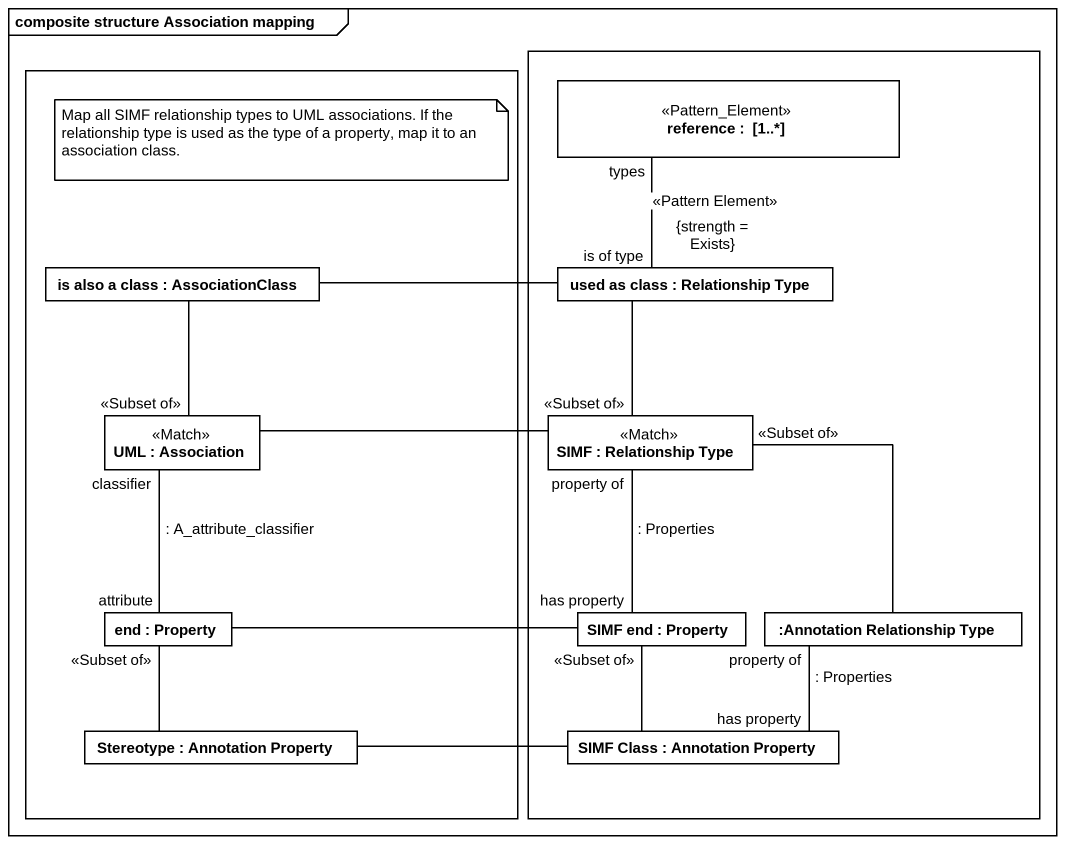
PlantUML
@startuml
mainframe composite structure Association mapping
rectangle " " as rectangle1 {
  rectangle "reference :  [1..*]" as reference <<Pattern_Element>>
  rectangle "used as class : Relationship Type" as used_as_class
  rectangle "SIMF : Relationship Type" as SIMF <<Match>>
  rectangle "SIMF end : Property" as SIMF_end
  rectangle ":Annotation Relationship Type" as Annotation_Relationship_Type
  rectangle "SIMF Class : Annotation Property" as SIMF_Class
}
rectangle " " as rectangle2 {
  rectangle "is also a class : AssociationClass" as is_also_a_class
  rectangle "UML : Association" as UML <<Match>>
  rectangle "end : Property" as end_
  rectangle "Stereotype : Annotation Property" as Stereotype_
}
is_also_a_class -right- used_as_class
is_also_a_class -- "<<Subset of>>" UML
used_as_class "is of type" -up- "types" reference : <<Pattern Element>>\n{strength = Exists}
used_as_class -- "<<Subset of>>" SIMF
UML -right- SIMF
end_ "attribute" -up- "classifier" UML : : A_attribute_classifier
end_ -right- SIMF_end
SIMF_end "has property" -up- "property of" SIMF : : Properties
Annotation_Relationship_Type -up- "<<Subset of>>" SIMF
Stereotype_ -up- "<<Subset of>>" end_
Stereotype_ -right- SIMF_Class
SIMF_Class -up- "<<Subset of>>" SIMF_end
SIMF_Class "has property" -up- "property of" Annotation_Relationship_Type : : Properties
note as N1
  Map all SIMF relationship types to UML associations. If the relationship type is used as the type of a property, map it to an association class.
end note
@enduml
